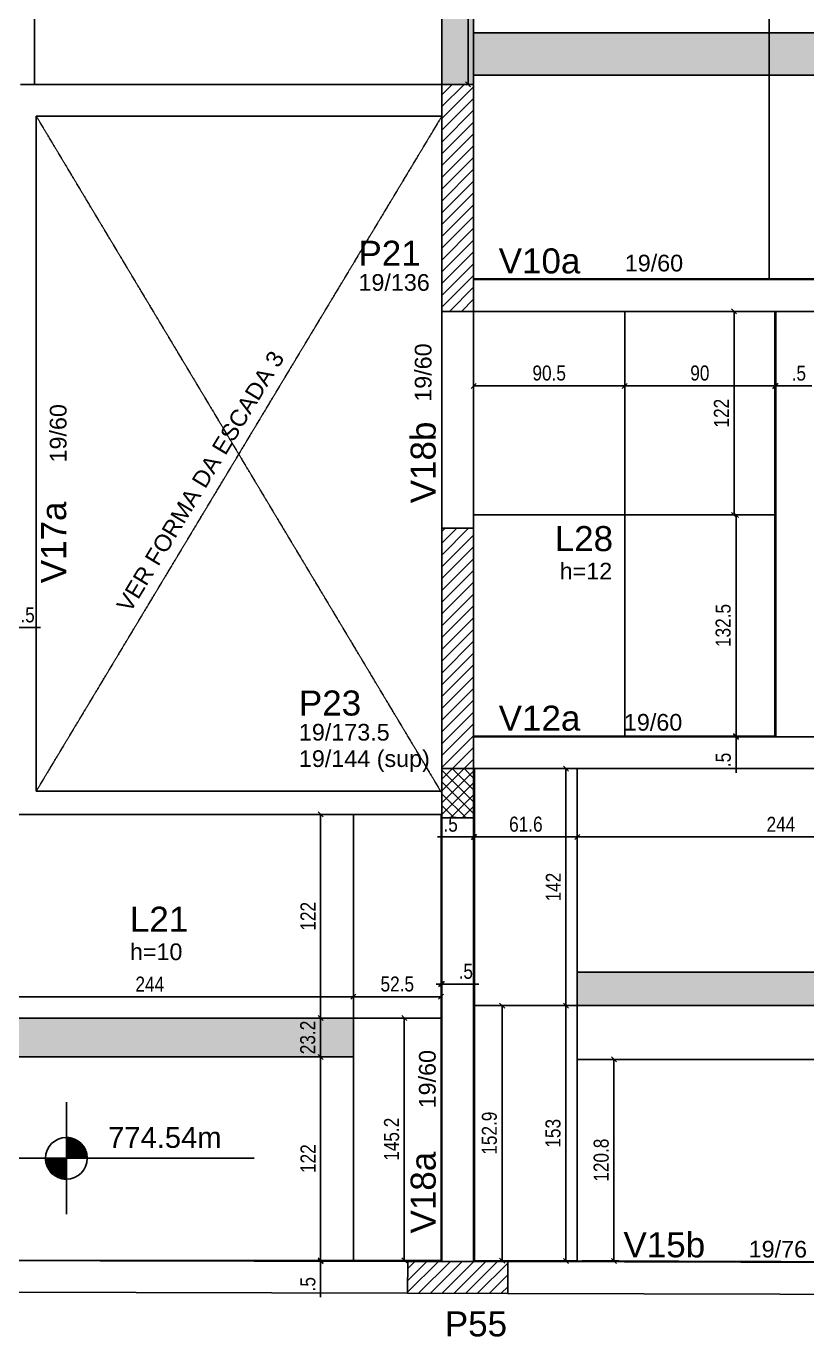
# Model space of a CAD drawing. Header units: millimetres. Extents: x 2332 to 8660, y 363 to 3984.
# Drawn here: x 4813 to 5280, y 1835 to 2620 of the extents above; entities that cross this region are included whole.
import ezdxf

# ---------------------------------------------------------------- set-up
doc = ezdxf.new("R2010")
doc.units = ezdxf.units.MM
doc.linetypes.add('HIDDEN', pattern=[0.375, 0.25, -0.125])
for name, color, linetype in [('1', 1, 'Continuous'), ('8', 8, 'Continuous'), ('COTA', 241, 'Continuous'), ('ES-VIGA', 3, 'Continuous'), ('L-D', 2, 'Continuous'), ('L-N', 4, 'Continuous'), ('P-D', 2, 'Continuous'), ('Painéis', 200, 'Continuous'), ('PIL-N', 4, 'Continuous'), ('Pilares', 5, 'Continuous'), ('SHAFT', 1, 'HIDDEN'), ('VIG-D', 2, 'Continuous'), ('VIG-N', 4, 'Continuous')]:
    doc.layers.add(name, color=color, linetype=linetype)
doc.layers.add('Hachura', color=251, linetype='Continuous', lineweight=9)
doc.styles.add('COTA TECNICA-50', font='techl___.ttf', dxfattribs={"height": 9})
doc.styles.get("Standard").update_dxf_attribs({"font": 'arial.ttf'})
doc.dimstyles.new('COTA PAINEL-50', dxfattribs={"dimtxt": 9, "dimasz": 3, "dimexe": 3, "dimexo": 3, "dimgap": 3, "dimtad": 1, "dimdec": 1, "dimzin": 12, "dimdsep": 46, "dimtxsty": 'COTA TECNICA-50', "dimblk1": 'OBLIQUE', "dimblk2": 'OBLIQUE', "dimsah": 1, "dimcen": 0.9, "dimclrd": 4, "dimclre": 4, "dimclrt": 240, "dimadec": 1, "dimazin": 3, "dimtfac": 1, "dimtdec": 1, "dimtmove": 0, "dimatfit": 3, "dimfxl": 1, "dimtolj": 1, "dimtzin": 12, "dimarcsym": 0})

# ---------------------------------------------------------------- blocks, each defined once
blk = doc.blocks.new('_Oblique')
at = {"color": 0, "linetype": 'ByBlock', "lineweight": -2}
blk.add_line((-0.5, -0.5), (0.5, 0.5), dxfattribs=at)
blk = doc.blocks.new('*D93')
at = {"layer": 'COTA', "color": 4, "lineweight": -2, "transparency": 16777216}
for p, q in [((5080.69, 2404.59), (5171.19, 2404.59)), ((5080.69, 2403.52), (5080.69, 2401.59))]:
    blk.add_line(p, q, dxfattribs=at)
at = {"layer": 'Defpoints', "color": 0, "transparency": 16777216}
for p in [(5080.69, 2406.52), (5171.19, 2404.59), (5171.19, 2404.59)]:
    blk.add_point(p, dxfattribs=at)
at = {"layer": 'COTA', "color": 4, "lineweight": -2, "transparency": 16777216, "xscale": 3, "yscale": 3, "zscale": 3, "rotation": 180}
blk.add_blockref('_Oblique', (5080.69, 2404.59), dxfattribs=at)
at = {"layer": 'COTA', "color": 4, "lineweight": -2, "transparency": 16777216, "xscale": 3, "yscale": 3, "zscale": 3}
blk.add_blockref('_Oblique', (5171.19, 2404.59), dxfattribs=at)
at = {"layer": 'COTA', "color": 240, "transparency": 16777216, "insert": (5125.94, 2412.22), "char_height": 9, "attachment_point": 5, "style": 'COTA TECNICA-50'}
blk.add_mtext('\\A1;90.5', dxfattribs=at)
blk = doc.blocks.new('*D94')
at = {"layer": 'COTA', "color": 4, "lineweight": -2, "transparency": 16777216}
for p, q in [((5171.19, 2404.59), (5261.19, 2404.59)), ((5261.19, 2403.52), (5261.19, 2401.59))]:
    blk.add_line(p, q, dxfattribs=at)
at = {"layer": 'Defpoints', "color": 0, "transparency": 16777216}
for p in [(5171.19, 2404.59), (5261.19, 2406.52), (5261.19, 2404.59)]:
    blk.add_point(p, dxfattribs=at)
at = {"layer": 'COTA', "color": 4, "lineweight": -2, "transparency": 16777216, "xscale": 3, "yscale": 3, "zscale": 3, "rotation": 180}
blk.add_blockref('_Oblique', (5171.19, 2404.59), dxfattribs=at)
at = {"layer": 'COTA', "color": 4, "lineweight": -2, "transparency": 16777216, "xscale": 3, "yscale": 3, "zscale": 3}
blk.add_blockref('_Oblique', (5261.19, 2404.59), dxfattribs=at)
at = {"layer": 'COTA', "color": 240, "transparency": 16777216, "insert": (5216.19, 2412.21), "char_height": 9, "attachment_point": 5, "style": 'COTA TECNICA-50'}
blk.add_mtext('\\A1;90', dxfattribs=at)
blk = doc.blocks.new('*D10')
at = {"layer": 'COTA', "color": 4, "lineweight": -2, "transparency": 16777216}
for p, q in [((5261.19, 2404.59), (5258.19, 2404.59)), ((5261.19, 2404.59), (5261.69, 2404.59)), ((5261.69, 2404.59), (5283.28, 2404.59))]:
    blk.add_line(p, q, dxfattribs=at)
at = {"layer": 'Defpoints', "color": 0, "transparency": 16777216}
for p in [(5261.19, 2404.59), (5261.69, 2404.59), (5261.69, 2404.59)]:
    blk.add_point(p, dxfattribs=at)
at = {"layer": 'COTA', "color": 4, "lineweight": -2, "transparency": 16777216, "xscale": 3, "yscale": 3, "zscale": 3}
blk.add_blockref('_Oblique', (5261.19, 2404.59), dxfattribs=at)
at = {"layer": 'COTA', "color": 4, "lineweight": -2, "transparency": 16777216, "xscale": 3, "yscale": 3, "zscale": 3, "rotation": 180}
blk.add_blockref('_Oblique', (5261.69, 2404.59), dxfattribs=at)
at = {"layer": 'COTA', "color": 240, "transparency": 16777216, "insert": (5275.48, 2412.19), "char_height": 9, "attachment_point": 5, "style": 'COTA TECNICA-50'}
blk.add_mtext('\\A1;.5', dxfattribs=at)
blk = doc.blocks.new('*D95')
at = {"layer": 'COTA', "color": 4, "lineweight": -2, "transparency": 16777216}
blk.add_line((5236.65, 2449.22), (5236.65, 2327.22), dxfattribs=at)
at = {"layer": 'Defpoints', "color": 0, "transparency": 16777216}
for p in [(5236.65, 2449.22), (5236.65, 2327.22), (5236.65, 2327.22)]:
    blk.add_point(p, dxfattribs=at)
at = {"layer": 'COTA', "color": 4, "lineweight": -2, "transparency": 16777216, "xscale": 3, "yscale": 3, "zscale": 3}
for p, rotation in [((5236.65, 2449.22), 90), ((5236.65, 2327.22), 270)]:
    blk.add_blockref('_Oblique', p, dxfattribs=dict(at, rotation=rotation))
at = {"layer": 'COTA', "color": 240, "transparency": 16777216, "insert": (5229.1, 2388.22), "char_height": 9, "attachment_point": 5, "rotation": 90, "style": 'COTA TECNICA-50'}
blk.add_mtext('\\A1;122', dxfattribs=at)
blk = doc.blocks.new('*D96')
at = {"layer": 'COTA', "color": 4, "lineweight": -2, "transparency": 16777216}
for p, q in [((5237.87, 2327.22), (5237.87, 2194.72)), ((5239.65, 2327.22), (5240.87, 2327.22)), ((5239.65, 2194.72), (5240.87, 2194.72))]:
    blk.add_line(p, q, dxfattribs=at)
at = {"layer": 'Defpoints', "color": 0, "transparency": 16777216}
for p in [(5236.65, 2327.22), (5236.65, 2194.72), (5237.87, 2194.72)]:
    blk.add_point(p, dxfattribs=at)
at = {"layer": 'COTA', "color": 4, "lineweight": -2, "transparency": 16777216, "xscale": 3, "yscale": 3, "zscale": 3}
for p, rotation in [((5237.87, 2327.22), 90), ((5237.87, 2194.72), 270)]:
    blk.add_blockref('_Oblique', p, dxfattribs=dict(at, rotation=rotation))
at = {"layer": 'COTA', "color": 240, "transparency": 16777216, "insert": (5230.17, 2260.97), "char_height": 9, "attachment_point": 5, "rotation": 90, "style": 'COTA TECNICA-50'}
blk.add_mtext('\\A1;132.5', dxfattribs=at)
blk = doc.blocks.new('*D11')
at = {"layer": 'COTA', "color": 4, "lineweight": -2, "transparency": 16777216}
for p, q in [((5237.87, 2194.72), (5237.87, 2197.72)), ((5237.87, 2194.72), (5237.87, 2194.22)), ((5237.87, 2194.22), (5237.87, 2172.63))]:
    blk.add_line(p, q, dxfattribs=at)
at = {"layer": 'Defpoints', "color": 0, "transparency": 16777216}
for p in [(5237.87, 2194.72), (5237.87, 2194.22), (5237.87, 2194.22)]:
    blk.add_point(p, dxfattribs=at)
at = {"layer": 'COTA', "color": 4, "lineweight": -2, "transparency": 16777216, "xscale": 3, "yscale": 3, "zscale": 3}
for p, rotation in [((5237.87, 2194.72), 270), ((5237.87, 2194.22), 90)]:
    blk.add_blockref('_Oblique', p, dxfattribs=dict(at, rotation=rotation))
at = {"layer": 'COTA', "color": 240, "transparency": 16777216, "insert": (5230.27, 2180.42), "char_height": 9, "attachment_point": 5, "rotation": 90, "style": 'COTA TECNICA-50'}
blk.add_mtext('\\A1;.5', dxfattribs=at)
blk = doc.blocks.new('*D12')
at = {"layer": 'COTA', "color": 4, "lineweight": -2, "transparency": 16777216}
blk.add_line((4989.02, 2002.48), (4989.02, 2025.72), dxfattribs=at)
at = {"layer": 'Defpoints', "color": 0, "transparency": 16777216}
for p in [(4989.02, 2025.72), (4989.02, 2025.72), (4989.02, 2002.48)]:
    blk.add_point(p, dxfattribs=at)
at = {"layer": 'COTA', "color": 4, "lineweight": -2, "transparency": 16777216, "xscale": 3, "yscale": 3, "zscale": 3}
for p, rotation in [((4989.02, 2025.72), 90), ((4989.02, 2002.48), 270)]:
    blk.add_blockref('_Oblique', p, dxfattribs=dict(at, rotation=rotation))
at = {"layer": 'COTA', "color": 240, "transparency": 16777216, "insert": (4981.33, 2014.1), "char_height": 9, "attachment_point": 5, "rotation": 90, "style": 'COTA TECNICA-50'}
blk.add_mtext('\\A1;23.2', dxfattribs=at)
blk = doc.blocks.new('*D13')
at = {"layer": 'COTA', "color": 4, "lineweight": -2, "transparency": 16777216}
for p, q in [((4987.52, 2147.72), (4986.02, 2147.72)), ((4989.02, 2025.72), (4989.02, 2147.72))]:
    blk.add_line(p, q, dxfattribs=at)
at = {"layer": 'Defpoints', "color": 0, "transparency": 16777216}
for p in [(4989.02, 2147.72), (4990.52, 2147.72), (4989.02, 2025.72)]:
    blk.add_point(p, dxfattribs=at)
at = {"layer": 'COTA', "color": 4, "lineweight": -2, "transparency": 16777216, "xscale": 3, "yscale": 3, "zscale": 3}
for p, rotation in [((4989.02, 2147.72), 90), ((4989.02, 2025.72), 270)]:
    blk.add_blockref('_Oblique', p, dxfattribs=dict(at, rotation=rotation))
at = {"layer": 'COTA', "color": 240, "transparency": 16777216, "insert": (4981.47, 2086.72), "char_height": 9, "attachment_point": 5, "rotation": 90, "style": 'COTA TECNICA-50'}
blk.add_mtext('\\A1;122', dxfattribs=at)
blk = doc.blocks.new('*D14')
at = {"layer": 'COTA', "color": 4, "lineweight": -2, "transparency": 16777216}
for p, q in [((4987.52, 2002.48), (4986.02, 2002.48)), ((4989.02, 1880.48), (4989.02, 2002.48))]:
    blk.add_line(p, q, dxfattribs=at)
at = {"layer": 'Defpoints', "color": 0, "transparency": 16777216}
for p in [(4989.02, 2002.48), (4990.52, 2002.48), (4989.02, 1880.48)]:
    blk.add_point(p, dxfattribs=at)
at = {"layer": 'COTA', "color": 4, "lineweight": -2, "transparency": 16777216, "xscale": 3, "yscale": 3, "zscale": 3}
for p, rotation in [((4989.02, 2002.48), 90), ((4989.02, 1880.48), 270)]:
    blk.add_blockref('_Oblique', p, dxfattribs=dict(at, rotation=rotation))
at = {"layer": 'COTA', "color": 240, "transparency": 16777216, "insert": (4981.47, 1941.48), "char_height": 9, "attachment_point": 5, "rotation": 90, "style": 'COTA TECNICA-50'}
blk.add_mtext('\\A1;122', dxfattribs=at)
blk = doc.blocks.new('*D15')
at = {"layer": 'COTA', "color": 4, "lineweight": -2, "transparency": 16777216}
for p, q in [((4989.02, 1880.48), (4989.02, 1883.48)), ((4989.02, 1880.48), (4989.02, 1880.02)), ((4989.02, 1880.02), (4989.02, 1858.43)), ((4992.02, 1880.02), (4992.02, 1880.02))]:
    blk.add_line(p, q, dxfattribs=at)
at = {"layer": 'Defpoints', "color": 0, "transparency": 16777216}
for p in [(4989.02, 1880.48), (4989.02, 1880.02), (4989.02, 1880.02)]:
    blk.add_point(p, dxfattribs=at)
at = {"layer": 'COTA', "color": 4, "lineweight": -2, "transparency": 16777216, "xscale": 3, "yscale": 3, "zscale": 3}
for p, rotation in [((4989.02, 1880.48), 270), ((4989.02, 1880.02), 90)]:
    blk.add_blockref('_Oblique', p, dxfattribs=dict(at, rotation=rotation))
at = {"layer": 'COTA', "color": 240, "transparency": 16777216, "insert": (4981.43, 1866.23), "char_height": 9, "attachment_point": 5, "rotation": 90, "style": 'COTA TECNICA-50'}
blk.add_mtext('\\A1;.5', dxfattribs=at)
blk = doc.blocks.new('*D16')
at = {"layer": 'COTA', "color": 4, "lineweight": -2, "transparency": 16777216}
for p, q in [((4764.7, 2042.48), (4764.7, 2035.49)), ((5008.7, 2042.48), (5008.7, 2035.49)), ((4764.7, 2038.49), (5008.7, 2038.49))]:
    blk.add_line(p, q, dxfattribs=at)
at = {"layer": 'Defpoints', "color": 0, "transparency": 16777216}
for p in [(4764.7, 2045.48), (5008.7, 2045.48), (5008.7, 2038.49)]:
    blk.add_point(p, dxfattribs=at)
at = {"layer": 'COTA', "color": 4, "lineweight": -2, "transparency": 16777216, "xscale": 3, "yscale": 3, "zscale": 3, "rotation": 180}
blk.add_blockref('_Oblique', (4764.7, 2038.49), dxfattribs=at)
at = {"layer": 'COTA', "color": 4, "lineweight": -2, "transparency": 16777216, "xscale": 3, "yscale": 3, "zscale": 3}
blk.add_blockref('_Oblique', (5008.7, 2038.49), dxfattribs=at)
at = {"layer": 'COTA', "color": 240, "transparency": 16777216, "insert": (4886.7, 2046.06), "char_height": 9, "attachment_point": 5, "style": 'COTA TECNICA-50'}
blk.add_mtext('\\A1;244', dxfattribs=at)
blk = doc.blocks.new('*D17')
at = {"layer": 'COTA', "color": 4, "lineweight": -2, "transparency": 16777216}
blk.add_line((5008.7, 2038.49), (5061.19, 2038.49), dxfattribs=at)
at = {"layer": 'Defpoints', "color": 0, "transparency": 16777216}
for p in [(5008.7, 2038.49), (5061.19, 2038.49), (5061.19, 2038.49)]:
    blk.add_point(p, dxfattribs=at)
at = {"layer": 'COTA', "color": 4, "lineweight": -2, "transparency": 16777216, "xscale": 3, "yscale": 3, "zscale": 3, "rotation": 180}
blk.add_blockref('_Oblique', (5008.7, 2038.49), dxfattribs=at)
at = {"layer": 'COTA', "color": 4, "lineweight": -2, "transparency": 16777216, "xscale": 3, "yscale": 3, "zscale": 3}
blk.add_blockref('_Oblique', (5061.19, 2038.49), dxfattribs=at)
at = {"layer": 'COTA', "color": 240, "transparency": 16777216, "insert": (5034.95, 2046.09), "char_height": 9, "attachment_point": 5, "style": 'COTA TECNICA-50'}
blk.add_mtext('\\A1;52.5', dxfattribs=at)
blk = doc.blocks.new('*D97')
at = {"layer": 'COTA', "color": 4, "lineweight": -2, "transparency": 16777216}
for p, q in [((5039.22, 2025.72), (5036.17, 2025.72)), ((5039.17, 2025.72), (5039.17, 1880.48)), ((5039.22, 1880.48), (5036.17, 1880.48))]:
    blk.add_line(p, q, dxfattribs=at)
at = {"layer": 'Defpoints', "color": 0, "transparency": 16777216}
for p in [(5042.22, 2025.72), (5039.17, 1880.48), (5042.22, 1880.48)]:
    blk.add_point(p, dxfattribs=at)
at = {"layer": 'COTA', "color": 4, "lineweight": -2, "transparency": 16777216, "xscale": 3, "yscale": 3, "zscale": 3}
for p, rotation in [((5039.17, 2025.72), 90), ((5039.17, 1880.48), 270)]:
    blk.add_blockref('_Oblique', p, dxfattribs=dict(at, rotation=rotation))
at = {"layer": 'COTA', "color": 240, "transparency": 16777216, "insert": (5031.57, 1953.1), "char_height": 9, "attachment_point": 5, "rotation": 90, "style": 'COTA TECNICA-50'}
blk.add_mtext('\\A1;145.2', dxfattribs=at)
blk = doc.blocks.new('*D18')
at = {"layer": 'COTA', "color": 4, "lineweight": -2, "transparency": 16777216}
for p, q in [((5061.19, 2046.09), (5058.19, 2046.09)), ((5061.19, 2041.49), (5061.19, 2049.09)), ((5061.19, 2046.09), (5061.69, 2046.09)), ((5061.69, 2041.49), (5061.69, 2049.09)), ((5061.69, 2046.09), (5083.78, 2046.09))]:
    blk.add_line(p, q, dxfattribs=at)
at = {"layer": 'Defpoints', "color": 0, "transparency": 16777216}
for p in [(5061.69, 2046.09), (5061.19, 2038.49), (5061.69, 2038.49)]:
    blk.add_point(p, dxfattribs=at)
at = {"layer": 'COTA', "color": 4, "lineweight": -2, "transparency": 16777216, "xscale": 3, "yscale": 3, "zscale": 3}
blk.add_blockref('_Oblique', (5061.19, 2046.09), dxfattribs=at)
at = {"layer": 'COTA', "color": 4, "lineweight": -2, "transparency": 16777216, "xscale": 3, "yscale": 3, "zscale": 3, "rotation": 180}
blk.add_blockref('_Oblique', (5061.69, 2046.09), dxfattribs=at)
at = {"layer": 'COTA', "color": 240, "transparency": 16777216, "insert": (5075.99, 2053.69), "char_height": 9, "attachment_point": 5, "style": 'COTA TECNICA-50'}
blk.add_mtext('\\A1;.5', dxfattribs=at)
blk = doc.blocks.new('*D45')
at = {"layer": 'COTA', "color": 4, "lineweight": -2, "transparency": 16777216}
for p, q in [((5142.75, 2138.25), (5142.75, 2131.27)), ((5386.75, 2138.25), (5386.75, 2131.27)), ((5142.75, 2134.27), (5386.75, 2134.27))]:
    blk.add_line(p, q, dxfattribs=at)
at = {"layer": 'Defpoints', "color": 0, "transparency": 16777216}
for p in [(5142.75, 2141.25), (5386.75, 2141.25), (5386.75, 2134.27)]:
    blk.add_point(p, dxfattribs=at)
at = {"layer": 'COTA', "color": 4, "lineweight": -2, "transparency": 16777216, "xscale": 3, "yscale": 3, "zscale": 3, "rotation": 180}
blk.add_blockref('_Oblique', (5142.75, 2134.27), dxfattribs=at)
at = {"layer": 'COTA', "color": 4, "lineweight": -2, "transparency": 16777216, "xscale": 3, "yscale": 3, "zscale": 3}
blk.add_blockref('_Oblique', (5386.75, 2134.27), dxfattribs=at)
at = {"layer": 'COTA', "color": 240, "transparency": 16777216, "insert": (5264.75, 2141.83), "char_height": 9, "attachment_point": 5, "style": 'COTA TECNICA-50'}
blk.add_mtext('\\A1;244', dxfattribs=at)
blk = doc.blocks.new('*D137')
at = {"layer": 'COTA', "color": 4, "lineweight": -2, "transparency": 16777216}
for p, q in [((5145.75, 2000.97), (5167.75, 2000.97)), ((5164.75, 2000.97), (5164.75, 1880.16)), ((5145.75, 1880.16), (5167.75, 1880.16))]:
    blk.add_line(p, q, dxfattribs=at)
at = {"layer": 'Defpoints', "color": 0, "transparency": 16777216}
for p in [(5142.75, 2000.97), (5142.75, 1880.16), (5164.75, 1880.16)]:
    blk.add_point(p, dxfattribs=at)
at = {"layer": 'COTA', "color": 4, "lineweight": -2, "transparency": 16777216, "xscale": 3, "yscale": 3, "zscale": 3}
for p, rotation in [((5164.75, 2000.97), 90), ((5164.75, 1880.16), 270)]:
    blk.add_blockref('_Oblique', p, dxfattribs=dict(at, rotation=rotation))
at = {"layer": 'COTA', "color": 240, "transparency": 16777216, "insert": (5157.13, 1940.57), "char_height": 9, "attachment_point": 5, "rotation": 90, "style": 'COTA TECNICA-50'}
blk.add_mtext('\\A1;120.8', dxfattribs=at)
blk = doc.blocks.new('*D138')
at = {"layer": 'COTA', "color": 4, "lineweight": -2, "transparency": 16777216}
for p, q in [((5084.19, 2033.18), (5100.77, 2033.18)), ((5097.77, 1880.32), (5097.77, 2033.18)), ((5084.19, 1880.32), (5100.77, 1880.32))]:
    blk.add_line(p, q, dxfattribs=at)
at = {"layer": 'Defpoints', "color": 0, "transparency": 16777216}
for p in [(5081.19, 2033.18), (5097.77, 2033.18), (5081.19, 1880.32)]:
    blk.add_point(p, dxfattribs=at)
at = {"layer": 'COTA', "color": 4, "lineweight": -2, "transparency": 16777216, "xscale": 3, "yscale": 3, "zscale": 3}
for p, rotation in [((5097.77, 2033.18), 90), ((5097.77, 1880.32), 270)]:
    blk.add_blockref('_Oblique', p, dxfattribs=dict(at, rotation=rotation))
at = {"layer": 'COTA', "color": 240, "transparency": 16777216, "insert": (5090.14, 1956.75), "char_height": 9, "attachment_point": 5, "rotation": 90, "style": 'COTA TECNICA-50'}
blk.add_mtext('\\A1;152.9', dxfattribs=at)
blk = doc.blocks.new('*D139')
at = {"layer": 'COTA', "color": 4, "lineweight": -2, "transparency": 16777216}
for p, q in [((5139.75, 2033.18), (5132.97, 2033.18)), ((5135.97, 2033.18), (5135.97, 1880.16)), ((5139.75, 1880.16), (5132.97, 1880.16))]:
    blk.add_line(p, q, dxfattribs=at)
at = {"layer": 'Defpoints', "color": 0, "transparency": 16777216}
for p in [(5142.75, 2033.18), (5135.97, 1880.16), (5142.75, 1880.16)]:
    blk.add_point(p, dxfattribs=at)
at = {"layer": 'COTA', "color": 4, "lineweight": -2, "transparency": 16777216, "xscale": 3, "yscale": 3, "zscale": 3}
for p, rotation in [((5135.97, 2033.18), 90), ((5135.97, 1880.16), 270)]:
    blk.add_blockref('_Oblique', p, dxfattribs=dict(at, rotation=rotation))
at = {"layer": 'COTA', "color": 240, "transparency": 16777216, "insert": (5128.27, 1956.67), "char_height": 9, "attachment_point": 5, "rotation": 90, "style": 'COTA TECNICA-50'}
blk.add_mtext('\\A1;153', dxfattribs=at)
blk = doc.blocks.new('*D140')
at = {"layer": 'COTA', "color": 4, "lineweight": -2, "transparency": 16777216}
blk.add_line((5081.19, 2134.27), (5142.75, 2134.27), dxfattribs=at)
at = {"layer": 'Defpoints', "color": 0, "transparency": 16777216}
for p in [(5081.19, 2134.27), (5142.75, 2134.27), (5142.75, 2134.27)]:
    blk.add_point(p, dxfattribs=at)
at = {"layer": 'COTA', "color": 4, "lineweight": -2, "transparency": 16777216, "xscale": 3, "yscale": 3, "zscale": 3, "rotation": 180}
blk.add_blockref('_Oblique', (5081.19, 2134.27), dxfattribs=at)
at = {"layer": 'COTA', "color": 4, "lineweight": -2, "transparency": 16777216, "xscale": 3, "yscale": 3, "zscale": 3}
blk.add_blockref('_Oblique', (5142.75, 2134.27), dxfattribs=at)
at = {"layer": 'COTA', "color": 240, "transparency": 16777216, "insert": (5111.97, 2141.86), "char_height": 9, "attachment_point": 5, "style": 'COTA TECNICA-50'}
blk.add_mtext('\\A1;61.6', dxfattribs=at)
blk = doc.blocks.new('*D141')
at = {"layer": 'COTA', "color": 4, "lineweight": -2, "transparency": 16777216}
blk.add_line((5135.97, 2033.18), (5135.97, 2175.22), dxfattribs=at)
at = {"layer": 'Defpoints', "color": 0, "transparency": 16777216}
for p in [(5135.97, 2175.22), (5135.97, 2175.22), (5135.97, 2033.18)]:
    blk.add_point(p, dxfattribs=at)
at = {"layer": 'COTA', "color": 4, "lineweight": -2, "transparency": 16777216, "xscale": 3, "yscale": 3, "zscale": 3}
for p, rotation in [((5135.97, 2175.22), 90), ((5135.97, 2033.18), 270)]:
    blk.add_blockref('_Oblique', p, dxfattribs=dict(at, rotation=rotation))
at = {"layer": 'COTA', "color": 240, "transparency": 16777216, "insert": (5128.41, 2104.2), "char_height": 9, "attachment_point": 5, "rotation": 90, "style": 'COTA TECNICA-50'}
blk.add_mtext('\\A1;142', dxfattribs=at)
blk = doc.blocks.new('*D51')
at = {"layer": 'COTA', "color": 4, "lineweight": -2, "transparency": 16777216}
for p, q in [((5080.69, 2134.27), (5059.1, 2134.27)), ((5081.19, 2134.27), (5080.69, 2134.27)), ((5081.19, 2134.27), (5084.19, 2134.27))]:
    blk.add_line(p, q, dxfattribs=at)
at = {"layer": 'Defpoints', "color": 0, "transparency": 16777216}
for p in [(5080.69, 2134.27), (5080.69, 2134.27), (5081.19, 2134.27)]:
    blk.add_point(p, dxfattribs=at)
at = {"layer": 'COTA', "color": 4, "lineweight": -2, "transparency": 16777216, "xscale": 3, "yscale": 3, "zscale": 3}
blk.add_blockref('_Oblique', (5080.69, 2134.27), dxfattribs=at)
at = {"layer": 'COTA', "color": 4, "lineweight": -2, "transparency": 16777216, "xscale": 3, "yscale": 3, "zscale": 3, "rotation": 180}
blk.add_blockref('_Oblique', (5081.19, 2134.27), dxfattribs=at)
at = {"layer": 'COTA', "color": 240, "transparency": 16777216, "insert": (5066.9, 2141.86), "char_height": 9, "attachment_point": 5, "style": 'COTA TECNICA-50'}
blk.add_mtext('\\A1;.5', dxfattribs=at)
blk = doc.blocks.new('*D37')
at = {"layer": 'COTA', "color": 4, "lineweight": -2, "transparency": 16777216}
for p, q in [((4799.2, 2259.69), (4796.2, 2259.69)), ((4799.2, 2259.69), (4799.7, 2259.69)), ((4799.7, 2259.69), (4821.29, 2259.69))]:
    blk.add_line(p, q, dxfattribs=at)
at = {"layer": 'Defpoints', "color": 0, "transparency": 16777216}
for p in [(4799.2, 2259.69), (4799.7, 2259.69), (4799.7, 2259.69)]:
    blk.add_point(p, dxfattribs=at)
at = {"layer": 'COTA', "color": 4, "lineweight": -2, "transparency": 16777216, "xscale": 3, "yscale": 3, "zscale": 3}
blk.add_blockref('_Oblique', (4799.2, 2259.69), dxfattribs=at)
at = {"layer": 'COTA', "color": 4, "lineweight": -2, "transparency": 16777216, "xscale": 3, "yscale": 3, "zscale": 3, "rotation": 180}
blk.add_blockref('_Oblique', (4799.7, 2259.69), dxfattribs=at)
at = {"layer": 'COTA', "color": 240, "transparency": 16777216, "insert": (4813.49, 2267.29), "char_height": 9, "attachment_point": 5, "style": 'COTA TECNICA-50'}
blk.add_mtext('\\A1;.5', dxfattribs=at)
blk = doc.blocks.new('*D283')
at = {"layer": 'Defpoints', "color": 0, "transparency": 16777216}
for p in [(5077.34, 2738.22), (5077.34, 2585.22), (5080.69, 2585.22)]:
    blk.add_point(p, dxfattribs=at)
at = {"layer": 'Painéis', "color": 4, "lineweight": -2, "transparency": 16777216}
for p, q in [((5077.34, 2738.22), (5077.34, 2585.22)), ((5077.69, 2585.22), (5074.34, 2585.22))]:
    blk.add_line(p, q, dxfattribs=at)
at = {"layer": 'Painéis', "color": 4, "lineweight": -2, "transparency": 16777216, "xscale": 3, "yscale": 3, "zscale": 3}
for p, rotation in [((5077.34, 2738.22), 90), ((5077.34, 2585.22), 270)]:
    blk.add_blockref('_Oblique', p, dxfattribs=dict(at, rotation=rotation))
at = {"layer": 'Painéis', "color": 240, "transparency": 16777216, "insert": (5069.64, 2661.72), "char_height": 9, "attachment_point": 5, "rotation": 90, "style": 'COTA TECNICA-50'}
blk.add_mtext('\\A1;153', dxfattribs=at)

msp = doc.modelspace()

# ---------------------------------------------------------------- hatches: boundary and pattern name
at = {"layer": 'Hachura', "linetype": 'ByBlock'}
h = msp.add_hatch(color=256, dxfattribs=at)
h.dxf.hatch_style = 1
h.paths.add_polyline_path([(5080.65, 2585.22), (5061.6, 2585.22), (5061.69, 2738.21), (5080.73, 2738.21)])
h = msp.add_hatch(color=256, dxfattribs=at)
h.dxf.hatch_style = 1
h.paths.add_polyline_path([(5623.68, 2616.22), (5623.68, 2590.72), (5080.69, 2590.72), (5080.69, 2616.22)])
h = msp.add_hatch(color=256, dxfattribs=at)
h.dxf.hatch_style = 1
h.paths.add_polyline_path([(5386.75, 2053.22), (5386.75, 2033.18), (5142.75, 2033.18), (5142.75, 2053.22)])
h = msp.add_hatch(color=256, dxfattribs=at)
h.dxf.hatch_style = 1
h.paths.add_polyline_path([(5008.7, 2025.72), (5008.7, 2002.48), (4764.7, 2002.48), (4764.7, 2025.72)])

# ---------------------------------------------------------------- linework, layer by layer
at = {"layer": '1', "linetype": 'Continuous'}
for p, q in [((4818.7, 2566.22), (4818.7, 2566.22)), ((4818.7, 2566.22), (4818.7, 2566.22)), ((4818.7, 2566.22), (4818.7, 2566.22)), ((5080.69, 2530.58), (5080.69, 2530.58)), ((5061.69, 2449.22), (5061.69, 2449.22)), ((5061.69, 2449.22), (5061.69, 2449.22)), ((5080.69, 2379.22), (5080.69, 2379.22)), ((5061.69, 2319.22), (5061.69, 2319.22)), ((5061.69, 2319.22), (5061.69, 2319.22)), ((5080.69, 2319.22), (5080.69, 2319.22)), ((5080.69, 2194.22), (5080.69, 2194.22)), ((5061.69, 2146.06), (5062.03, 2145.72)), ((5061.69, 2145.72), (5061.69, 2145.72)), ((5061.69, 2145.72), (5061.69, 2145.72)), ((4836.75, 1941.69), (4836.75, 1975.24)), ((4836.75, 1954.19), (4836.75, 1929.19)), ((4836.75, 1953.58), (4840.59, 1953.58)), ((4836.75, 1952.79), (4842.49, 1952.79)), ((4836.75, 1951.99), (4843.82, 1951.99)), ((4836.75, 1951.2), (4844.86, 1951.2)), ((4836.75, 1950.41), (4845.7, 1950.41)), ((4836.75, 1949.61), (4846.41, 1949.61)), ((4836.75, 1948.82), (4847.02, 1948.82)), ((4836.75, 1948.03), (4847.52, 1948.03)), ((4836.75, 1941.69), (4803.19, 1941.69)), ((4824.25, 1941.69), (4849.25, 1941.69)), ((4836.75, 1940.89), (4824.25, 1940.89)), ((4836.75, 1940.1), (4824.35, 1940.1)), ((4836.75, 1947.24), (4847.95, 1947.24)), ((4836.75, 1946.44), (4848.31, 1946.44)), ((4836.75, 1945.65), (4848.61, 1945.65)), ((4836.75, 1944.86), (4848.84, 1944.86)), ((4836.75, 1944.06), (4849.02, 1944.06)), ((4836.75, 1943.27), (4849.15, 1943.27)), ((4836.75, 1942.48), (4849.23, 1942.48)), ((4836.75, 1941.69), (4949.25, 1941.69)), ((4836.75, 1941.69), (4836.75, 1908.13)), ((4836.75, 1939.31), (4824.48, 1939.31)), ((4836.75, 1938.52), (4824.66, 1938.52)), ((4836.75, 1937.72), (4824.9, 1937.72)), ((4836.75, 1936.93), (4825.19, 1936.93)), ((4836.75, 1936.14), (4825.55, 1936.14)), ((4836.75, 1935.34), (4825.98, 1935.34)), ((4836.75, 1934.55), (4826.49, 1934.55)), ((4836.75, 1933.76), (4827.09, 1933.76)), ((4836.75, 1932.97), (4827.8, 1932.97)), ((4836.75, 1932.17), (4828.64, 1932.17)), ((4836.75, 1931.38), (4829.68, 1931.38)), ((4836.75, 1930.59), (4831, 1930.59)), ((4836.75, 1929.79), (4832.9, 1929.79)), ((5061.69, 1879.87), (5061.69, 1879.87)), ((5041.15, 1860.83), (5041.15, 1860.83)), ((5041.15, 1860.83), (5041.15, 1860.83)), ((5101.15, 1860.69), (5101.15, 1860.69)), ((5101.15, 1860.69), (5101.15, 1860.69))]:
    msp.add_line(p, q, dxfattribs=at)
for points in [[(4836.75, 1954.19), (4836.75, 1941.69), (4849.25, 1941.69), (4849.24, 1942.14), (4849.19, 1942.93), (4849.09, 1943.72), (4848.92, 1944.54), (4848.73, 1945.28), (4848.45, 1946.1), (4848.11, 1946.9), (4847.73, 1947.66), (4847.26, 1948.46), (4846.68, 1949.28), (4845.98, 1950.12), (4845.39, 1950.72), (4844.6, 1951.42), (4844.06, 1951.83), (4843.47, 1952.23), (4842.76, 1952.65), (4842.06, 1953), (4840.98, 1953.45), (4839.99, 1953.76), (4839.2, 1953.94), (4838.23, 1954.1), (4837.45, 1954.17), (4836.75, 1954.19)], [(4836.75, 1929.19), (4836.75, 1941.69), (4824.25, 1941.69), (4824.26, 1941.23), (4824.31, 1940.44), (4824.42, 1939.65), (4824.58, 1938.83), (4824.78, 1938.1), (4825.06, 1937.27), (4825.39, 1936.47), (4825.77, 1935.71), (4826.25, 1934.91), (4826.82, 1934.09), (4827.52, 1933.26), (4828.12, 1932.65), (4828.91, 1931.96), (4829.45, 1931.54), (4830.03, 1931.15), (4830.74, 1930.73), (4831.45, 1930.37), (4832.53, 1929.92), (4833.52, 1929.61), (4834.31, 1929.43), (4835.27, 1929.27), (4836.05, 1929.21), (4836.75, 1929.19)]]:
    msp.add_lwpolyline(points, dxfattribs=at)
msp.add_circle((4836.75, 1941.69), 12.5, dxfattribs=at)
at = {"layer": '8', "linetype": 'Continuous'}
for p, q in [((5061.69, 2571.92), (5074.99, 2585.22)), ((5061.69, 2578.99), (5067.92, 2585.22)), ((5061.69, 2564.85), (5080.69, 2583.85)), ((5061.69, 2557.77), (5080.69, 2576.77)), ((5061.69, 2550.7), (5080.69, 2569.7)), ((5061.69, 2543.63), (5080.69, 2562.63)), ((5061.69, 2536.56), (5080.69, 2555.56)), ((5061.69, 2529.49), (5080.69, 2548.49)), ((5061.69, 2522.42), (5080.69, 2541.42)), ((5061.69, 2515.35), (5080.69, 2534.35)), ((5061.69, 2508.28), (5080.69, 2527.28)), ((5061.69, 2501.21), (5080.69, 2520.21)), ((5071.19, 2517.22), (5071.19, 2517.22)), ((5061.69, 2494.14), (5080.69, 2513.14)), ((5061.69, 2487.06), (5080.69, 2506.06)), ((5061.69, 2479.99), (5080.69, 2498.99)), ((5061.69, 2472.92), (5080.69, 2491.92)), ((5061.69, 2465.85), (5080.69, 2484.85)), ((5061.69, 2458.78), (5080.69, 2477.78)), ((5061.69, 2451.71), (5080.69, 2470.71)), ((5066.27, 2449.22), (5080.69, 2463.64)), ((5073.34, 2449.22), (5080.69, 2456.57)), ((5080.41, 2449.22), (5080.69, 2449.5)), ((5061.69, 2303.22), (5077.69, 2319.22)), ((5061.69, 2310.29), (5070.62, 2319.22)), ((5061.69, 2317.36), (5063.55, 2319.22)), ((5061.69, 2296.15), (5080.69, 2315.15)), ((5061.69, 2289.08), (5080.69, 2308.08)), ((5061.69, 2282.01), (5080.69, 2301.01)), ((5061.69, 2274.94), (5080.69, 2293.94)), ((5061.69, 2267.87), (5080.69, 2286.87)), ((5061.69, 2260.8), (5080.69, 2279.8)), ((5061.69, 2253.73), (5080.69, 2272.73)), ((5061.69, 2246.65), (5080.69, 2265.65)), ((5061.69, 2239.58), (5080.69, 2258.58)), ((5061.69, 2232.51), (5080.69, 2251.51)), ((5061.69, 2225.44), (5080.69, 2244.44)), ((5061.69, 2218.37), (5080.69, 2237.37)), ((5061.69, 2211.3), (5080.69, 2230.3)), ((5061.69, 2204.23), (5080.69, 2223.23)), ((5061.69, 2197.16), (5080.69, 2216.16)), ((5061.69, 2190.09), (5080.69, 2209.09)), ((5061.69, 2183.01), (5080.69, 2202.01)), ((5061.69, 2175.94), (5080.69, 2194.94)), ((5068.04, 2175.22), (5080.69, 2187.87)), ((5075.11, 2175.22), (5080.69, 2180.8)), ((5061.69, 2161.8), (5075.11, 2175.22)), ((5061.69, 2168.87), (5068.04, 2175.22)), ((5061.69, 2174.34), (5080.69, 2155.34)), ((5061.69, 2154.73), (5080.69, 2173.73)), ((5067.89, 2175.22), (5080.69, 2162.41)), ((5074.96, 2175.22), (5080.69, 2169.49)), ((5061.69, 2167.27), (5080.69, 2148.27)), ((5061.69, 2147.66), (5080.69, 2166.66)), ((5061.69, 2160.2), (5076.18, 2145.72)), ((5061.69, 2153.13), (5069.11, 2145.72)), ((5066.82, 2145.72), (5080.69, 2159.59)), ((5073.89, 2145.72), (5080.69, 2152.52)), ((5041.15, 1861.42), (5059.69, 1879.87)), ((5041.17, 1868.49), (5052.62, 1879.89)), ((5041.18, 1875.56), (5045.55, 1879.91)), ((5047.72, 1860.9), (5066.76, 1879.85)), ((5054.79, 1860.88), (5073.83, 1879.84)), ((5061.86, 1860.87), (5080.9, 1879.82)), ((5068.93, 1860.85), (5087.98, 1879.8)), ((5076, 1860.83), (5095.05, 1879.79)), ((5083.07, 1860.82), (5101.19, 1878.85)), ((5071.17, 1870.34), (5071.17, 1870.34)), ((5090.14, 1860.8), (5101.17, 1871.78)), ((5097.21, 1860.78), (5101.16, 1864.7))]:
    msp.add_line(p, q, dxfattribs=at)
at = {"layer": 'ES-VIGA'}
msp.add_line((5261.69, 2194.22), (5261.69, 2449.22), dxfattribs=at)
for points in [[(5061.69, 2585.22), (4809.2, 2585.22)], [(4818.7, 2566.22), (5061.69, 2566.22)], [(4818.7, 2161.72), (4818.7, 2566.22)], [(5623.68, 2468.22), (5080.69, 2468.22)], [(5061.69, 2449.22), (5061.69, 2319.22)], [(5080.69, 2319.22), (5080.69, 2449.22)], [(5080.69, 2449.22), (5623.69, 2449.22)], [(5630.69, 2194.22), (5080.69, 2194.22)], [(5080.69, 2175.22), (5630.69, 2175.22)], [(5061.69, 2161.72), (4818.7, 2161.72)], [(4764.7, 2147.72), (5061.69, 2147.72)], [(5061.69, 2145.72), (5061.69, 1879.87)], [(5080.69, 1879.82), (5080.69, 2145.72)], [(5041.19, 1879.91), (4764.7, 1880.51)], [(5589.69, 1878.46), (5101.19, 1879.77)], [(4634.69, 1861.81), (5041.15, 1860.91)], [(5101.15, 1860.77), (5589.65, 1859.46)]]:
    msp.add_lwpolyline(points, dxfattribs=at)
at = {"layer": 'Painéis'}
for p, q in [((4817.69, 2585.22), (4817.69, 3119.22)), ((5061.69, 2585.22), (5061.69, 3119.22)), ((5080.69, 2585.22), (5080.69, 2738.21)), ((5257.68, 2468.22), (5257.68, 2738.21)), ((5061.69, 2585.22), (5061.69, 2616.22)), ((5080.69, 2616.22), (5623.68, 2616.22)), ((5080.69, 2590.72), (5623.68, 2590.72)), ((5080.69, 2468.72), (5623.68, 2468.72))]:
    msp.add_line(p, q, dxfattribs=at)
for points in [[(5171.19, 2449.22), (5080.69, 2449.22), (5080.69, 2327.22), (5171.19, 2327.22)], [(5171.19, 2449.22), (5261.19, 2449.22), (5261.19, 2327.22), (5171.19, 2327.22)], [(5171.19, 2327.22), (5080.69, 2327.22), (5080.69, 2194.72), (5171.19, 2194.72)], [(5171.19, 2327.22), (5261.19, 2327.22), (5261.19, 2194.72), (5171.19, 2194.72)], [(5142.75, 2033.18), (5081.19, 2033.18), (5081.19, 2175.22), (5142.75, 2175.22)], [(5386.75, 2053.22), (5386.75, 2175.22), (5142.75, 2175.22), (5142.75, 2053.22)], [(5008.7, 2025.72), (5008.7, 2147.72), (4764.7, 2147.72), (4764.7, 2025.72)], [(5008.7, 2025.72), (5061.19, 2025.72), (5061.19, 2147.72), (5008.7, 2147.72)], [(5386.75, 2053.22), (5386.75, 2033.18), (5142.75, 2033.18), (5142.75, 2053.22)], [(5142.75, 2033.18), (5081.19, 2033.18), (5081.19, 1880.32), (5142.75, 1880.16)], [(5142.75, 2033.18), (5386.69, 2033.18), (5386.69, 2000.97), (5142.75, 2000.97)], [(5008.7, 2025.72), (5008.7, 2002.48), (4764.7, 2002.48), (4764.7, 2025.72)], [(5008.7, 1880.48), (5061.19, 1880.48), (5061.19, 2025.72), (5008.7, 2025.72)], [(5008.7, 1880.48), (5008.7, 2002.48), (4764.7, 2002.48), (4764.7, 1880.48)], [(5386.69, 1879.5), (5386.75, 2000.97), (5142.75, 2000.97), (5142.75, 1880.16)]]:
    msp.add_lwpolyline(points, close=True, dxfattribs=at)
at = {"layer": 'Pilares'}
for points in [[(5061.69, 2449.22), (5080.69, 2449.22), (5080.69, 2585.22), (5061.69, 2585.22), (5061.69, 2449.22)], [(5061.69, 2175.22), (5080.69, 2175.22), (5080.69, 2319.22), (5061.69, 2319.22), (5061.69, 2175.22)], [(5061.69, 2175.22), (5061.69, 2145.72), (5080.69, 2145.72), (5080.69, 2175.22), (5061.69, 2175.22)], [(5041.15, 1860.92), (5101.15, 1860.77), (5101.19, 1879.77), (5041.19, 1879.92), (5041.15, 1860.92)]]:
    msp.add_lwpolyline(points, dxfattribs=at)
at = {"layer": 'SHAFT'}
for p, q in [((4818.7, 2161.72), (5061.69, 2566.22)), ((4818.7, 2566.22), (5061.69, 2160.47))]:
    msp.add_line(p, q, dxfattribs=at)

# ---------------------------------------------------------------- texts
at = {"layer": '1', "linetype": 'Continuous'}
msp.add_text('VER FORMA DA ESCADA 3', height=9.9999, rotation=58.816, dxfattribs=at).set_placement((4874.86, 2268.07))
msp.add_text('774.54m', height=12.5, dxfattribs=at).set_placement((4861.75, 1947.94))
at = {"layer": 'L-D', "linetype": 'Continuous'}
for s, p in [('h=12', (5132.22, 2288.55)), ('h=10', (4874.79, 2060.46))]:
    msp.add_text(s, height=10, dxfattribs=at).set_placement(p)
at = {"layer": 'L-N', "linetype": 'Continuous'}
for s, p in [('L28', (5129.24, 2305.55)), ('L21', (4874.79, 2077.46))]:
    msp.add_text(s, height=15, dxfattribs=at).set_placement(p)
at = {"layer": 'P-D', "linetype": 'Continuous'}
for s, height, p in [('19/136', 10, (5011.69, 2461.55)), ('19/173.5', 10, (4976.02, 2192.02)), ('19/144 (sup)', 9.9999, (4976.02, 2176.2))]:
    msp.add_text(s, height=height, dxfattribs=at).set_placement(p)
at = {"layer": 'PIL-N', "linetype": 'Continuous'}
for s, p in [('P21', (5011.69, 2476.55)), ('P23', (4976.02, 2207.02)), ('P55', (5063.43, 1834.95))]:
    msp.add_text(s, height=15, dxfattribs=at).set_placement(p)
at = {"layer": 'VIG-D', "linetype": 'Continuous'}
for p in [(5171.21, 2473.17), (5170.69, 2197.97)]:
    msp.add_text('19/60', height=10, dxfattribs=at).set_placement(p)
for s, rotation, p in [('19/60', 90, (5055.42, 2395.07)), ('19/60', 90, (4836.83, 2358.68)), ('19/60', 90, (5057.94, 1971.64)), ('19/76', 359.87, (5245.42, 1882.27))]:
    msp.add_text(s, height=10, rotation=rotation, dxfattribs=at).set_placement(p)
at = {"layer": 'VIG-N', "linetype": 'Continuous'}
for s, p in [('V10a', (5095.69, 2471.97)), ('V12a', (5095.69, 2197.97))]:
    msp.add_text(s, height=15, dxfattribs=at).set_placement(p)
for s, rotation, p in [('V18b', 90, (5057.94, 2334.22)), ('V17a', 90, (4836.62, 2286.31)), ('V18a', 90, (5057.94, 1896.65)), ('V15b', 359.87, (5170.42, 1882.44))]:
    msp.add_text(s, height=15, rotation=rotation, dxfattribs=at).set_placement(p)

# ---------------------------------------------------------------- dimensions: what is measured, and where the dimension line sits
at = {"layer": 'COTA'}
for base, p1, p2, picture, middle in [((5236.65, 2327.22), (5236.65, 2449.22), (5236.65, 2327.22), '*D95', (5229.1, 2388.22)), ((5237.87, 2194.72), (5236.65, 2327.22), (5236.65, 2194.72), '*D96', (5230.17, 2260.97)), ((5237.87, 2194.22), (5237.87, 2194.72), (5237.87, 2194.22), '*D11', (5230.27, 2180.42)), ((5135.97, 2175.22), (5135.97, 2033.18), (5135.97, 2175.22), '*D141', (5128.41, 2104.2)), ((5097.77, 2033.18), (5081.19, 1880.32), (5081.19, 2033.18), '*D138', (5090.14, 1956.75)), ((5135.97, 1880.16), (5142.75, 2033.18), (5142.75, 1880.16), '*D139', (5128.27, 1956.67)), ((5039.17, 1880.48), (5042.22, 2025.72), (5042.22, 1880.48), '*D97', (5031.57, 1953.1)), ((5164.75, 1880.16), (5142.75, 2000.97), (5142.75, 1880.16), '*D137', (5157.13, 1940.57)), ((4989.02, 1880.02), (4989.02, 1880.48), (4989.02, 1880.02), '*D15', (4981.43, 1866.23))]:
    dim = msp.add_linear_dim(base=base, p1=p1, p2=p2, angle=90, dimstyle='COTA PAINEL-50', dxfattribs=at)
    dim.commit()
    dim.dimension.update_dxf_attribs({"geometry": picture, "text_midpoint": middle})
for base, p1, p2, picture, middle in [((5171.19, 2404.59), (5080.69, 2406.52), (5171.19, 2404.59), '*D93', (5125.94, 2412.22)), ((5261.19, 2404.59), (5171.19, 2404.59), (5261.19, 2406.52), '*D94', (5216.19, 2412.21)), ((5261.69, 2404.59), (5261.19, 2404.59), (5261.69, 2404.59), '*D10', (5275.48, 2412.19)), ((4799.7, 2259.69), (4799.2, 2259.69), (4799.7, 2259.69), '*D37', (4813.49, 2267.29)), ((5080.69, 2134.27), (5081.19, 2134.27), (5080.69, 2134.27), '*D51', (5066.9, 2141.86)), ((5142.75, 2134.27), (5081.19, 2134.27), (5142.75, 2134.27), '*D140', (5111.97, 2141.86)), ((5386.75, 2134.27), (5142.75, 2141.25), (5386.75, 2141.25), '*D45', (5264.75, 2141.83)), ((5008.7, 2038.49), (4764.7, 2045.48), (5008.7, 2045.48), '*D16', (4886.7, 2046.06)), ((5061.19, 2038.49), (5008.7, 2038.49), (5061.19, 2038.49), '*D17', (5034.95, 2046.09))]:
    dim = msp.add_linear_dim(base=base, p1=p1, p2=p2, dimstyle='COTA PAINEL-50', dxfattribs=at)
    dim.commit()
    dim.dimension.update_dxf_attribs({"geometry": picture, "text_midpoint": middle})
for base, p1, p2, picture, middle in [((4989.02, 2147.72), (4989.02, 2025.72), (4990.52, 2147.72), '*D13', (4981.47, 2086.72)), ((4989.02, 2002.48), (4989.02, 1880.48), (4990.52, 2002.48), '*D14', (4981.47, 1941.48))]:
    dim = msp.add_linear_dim(base=base, p1=p1, p2=p2, angle=90, dimstyle='COTA PAINEL-50', override={"dimtmove": 1}, dxfattribs=at)
    dim.commit()
    dim.dimension.update_dxf_attribs({"geometry": picture, "text_midpoint": middle})
dim = msp.add_linear_dim(base=(5061.69, 2046.09), p1=(5061.19, 2038.49), p2=(5061.69, 2038.49), dimstyle='COTA PAINEL-50', dxfattribs=at)
dim.commit()
dim.dimension.update_dxf_attribs({"geometry": '*D18', "text_midpoint": (5075.99, 2046.09), "dimtype": 160})
dim = msp.add_linear_dim(base=(4989.02, 2025.72), p1=(4989.02, 2002.48), p2=(4989.02, 2025.72), angle=90, dimstyle='COTA PAINEL-50', override={"dimtmove": 1}, dxfattribs=at)
dim.commit()
dim.dimension.update_dxf_attribs({"geometry": '*D12', "text_midpoint": (4989.02, 2014.1), "dimtype": 160})
at = {"layer": 'Painéis'}
dim = msp.add_linear_dim(base=(5077.34, 2585.22), p1=(5077.34, 2738.21), p2=(5080.69, 2585.22), angle=90, dimstyle='COTA PAINEL-50', dxfattribs=at)
dim.commit()
dim.dimension.update_dxf_attribs({"geometry": '*D283', "text_midpoint": (5069.64, 2661.72)})

doc.saveas('drawing.dxf')
